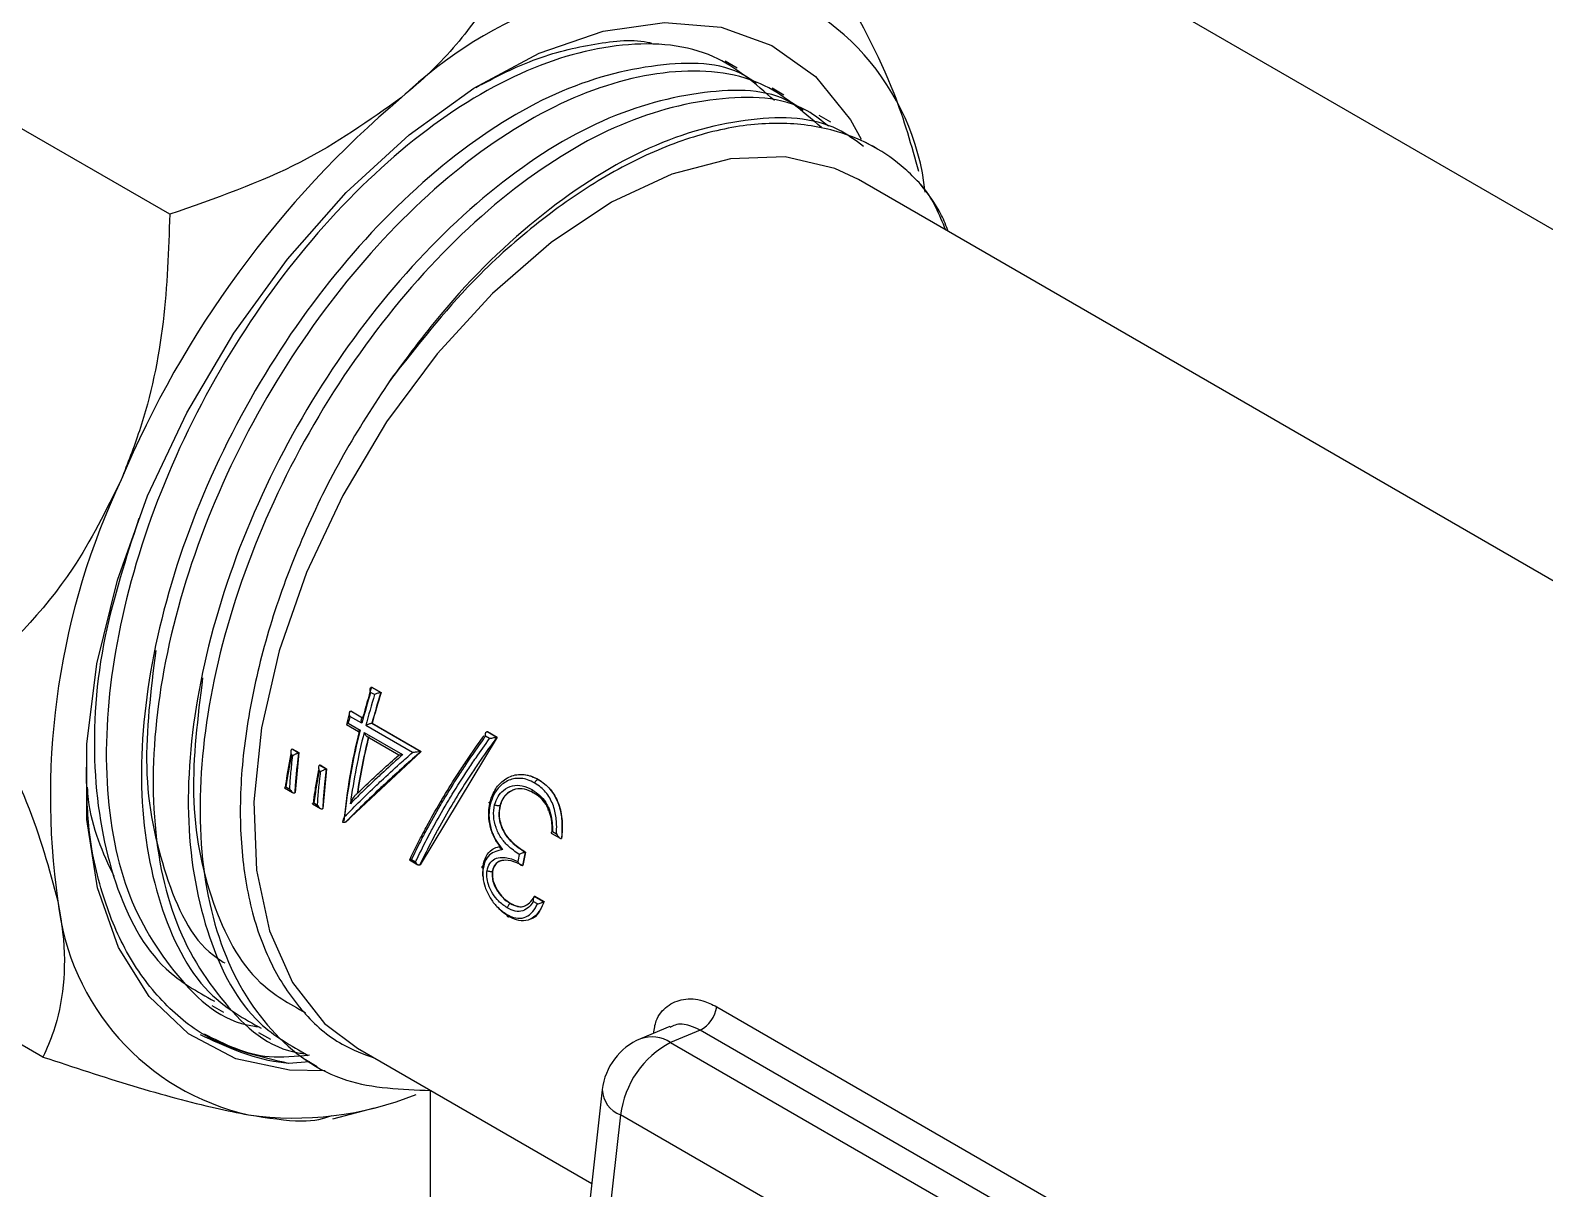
# Model space of a CAD drawing. Extents: x 75 to 2075, y 25 to 1460.
# Drawn here: x 1563.33 to 1608.66, y 1118.5 to 1153.15 of the extents above; entities that cross this region are included whole.
import ezdxf

# ---------------------------------------------------------------- set-up
doc = ezdxf.new("R2010")
doc.units = 0
doc.header["$LTSCALE"] = 5
doc.linetypes.add('SLD-KATı', pattern=[0])
doc.layers.get('0').update_dxf_attribs({"linetype": 'CONTINUOUS'})

msp = doc.modelspace()

# ---------------------------------------------------------------- linework, layer by layer
at = {"color": 7, "linetype": 'SLD-KATı'}
for p, q in [((1559.713, 1175.596), (1632.001, 1133.864)), ((1567.504, 1147.65), (1560.019, 1151.971)), ((1584.484, 1152.025), (1584.133, 1152.228)), ((1585.887, 1151.215), (1585.536, 1151.418)), ((1587.29, 1150.405), (1586.939, 1150.608)), ((1588.693, 1149.595), (1588.342, 1149.798)), ((1625.058, 1127.362), (1588.118, 1148.687)), ((1574.197, 1142.811), (1574.051, 1142.605)), ((1573.637, 1133.279), (1573.518, 1133.347)), ((1573.544, 1133.502), (1573.544, 1133.502)), ((1573.544, 1133.502), (1573.822, 1133.341)), ((1573.544, 1133.502), (1573.552, 1133.502)), ((1573.552, 1133.502), (1573.829, 1133.342)), ((1573.821, 1133.341), (1573.822, 1133.341)), ((1573.822, 1133.341), (1573.829, 1133.342)), ((1572.921, 1132.789), (1572.929, 1132.79)), ((1572.921, 1132.789), (1572.921, 1132.789)), ((1572.921, 1132.789), (1573.278, 1132.583)), ((1572.929, 1132.79), (1573.279, 1132.588)), ((1572.886, 1132.749), (1572.794, 1132.386)), ((1572.795, 1132.381), (1573.152, 1132.175)), ((1572.847, 1132.424), (1573.204, 1132.218)), ((1573.256, 1132.422), (1572.899, 1132.628)), ((1574.77, 1131.548), (1573.374, 1132.354)), ((1573.556, 1132.422), (1573.564, 1132.424)), ((1573.556, 1132.422), (1575.023, 1131.575)), ((1573.564, 1132.424), (1575.031, 1131.576)), ((1573.322, 1132.149), (1574.475, 1131.484)), ((1573.412, 1132.025), (1574.36, 1131.478)), ((1577.305, 1132.005), (1574.999, 1128.188)), ((1577.078, 1131.965), (1576.954, 1132.037)), ((1577.005, 1132.173), (1577.297, 1132.004)), ((1577.005, 1132.173), (1577.013, 1132.173)), ((1577.013, 1132.173), (1577.305, 1132.005)), ((1577.297, 1132.004), (1577.305, 1132.005)), ((1571.188, 1131.46), (1571.147, 1131.483)), ((1571.165, 1131.653), (1571.174, 1131.656)), ((1571.165, 1131.653), (1571.358, 1131.542)), ((1571.174, 1131.656), (1571.367, 1131.545)), ((1571.367, 1131.545), (1571.256, 1130.348)), ((1571.358, 1131.542), (1571.367, 1131.545)), ((1575.031, 1131.576), (1572.78, 1129.469)), ((1575.023, 1131.575), (1575.031, 1131.576)), ((1572.021, 1130.979), (1571.978, 1131.003)), ((1571.996, 1131.173), (1572.005, 1131.176)), ((1571.996, 1131.174), (1572.191, 1131.061)), ((1572.005, 1131.176), (1572.199, 1131.064)), ((1572.199, 1131.064), (1572.089, 1129.868)), ((1572.191, 1131.061), (1572.199, 1131.064)), ((1570.941, 1130.493), (1571.182, 1130.354)), ((1570.983, 1130.519), (1571.095, 1130.455)), ((1578.533, 1130.742), (1578.541, 1130.743)), ((1571.247, 1130.345), (1571.256, 1130.348)), ((1571.816, 1130.038), (1571.928, 1129.974)), ((1571.774, 1130.013), (1572.015, 1129.874)), ((1572.08, 1129.864), (1572.089, 1129.868)), ((1577.383, 1129.95), (1577.391, 1129.951)), ((1572.771, 1129.465), (1572.78, 1129.469)), ((1578.926, 1129.134), (1579.187, 1128.983)), ((1578.959, 1129.189), (1579.08, 1129.119)), ((1577.384, 1128.74), (1577.393, 1128.743)), ((1579.227, 1128.973), (1579.235, 1128.974)), ((1574.676, 1128.337), (1574.931, 1128.19)), ((1574.741, 1128.35), (1574.865, 1128.278)), ((1578.142, 1128.566), (1578.15, 1128.568)), ((1574.991, 1128.184), (1574.999, 1128.188)), ((1577.161, 1127.989), (1577.169, 1127.992)), ((1578.062, 1128.165), (1578.07, 1128.168)), ((1577.702, 1127.03), (1577.71, 1127.034)), ((1578.509, 1127.017), (1578.386, 1127.088)), ((1578.428, 1127.245), (1578.437, 1127.248)), ((1578.428, 1127.245), (1578.706, 1127.084)), ((1578.437, 1127.248), (1578.714, 1127.087)), ((1578.706, 1127.084), (1578.714, 1127.087)), ((1563.711, 1122.437), (1556.225, 1126.758)), ((1568.762, 1123.981), (1569.113, 1123.778)), ((1583.878, 1123.942), (1596.252, 1116.798)), ((1582.471, 1123.347), (1581.594, 1122.982)), ((1583.382, 1123.241), (1582.497, 1122.873)), ((1595.756, 1116.097), (1583.382, 1123.241)), ((1570.165, 1123.171), (1570.516, 1122.968)), ((1582.497, 1122.873), (1594.872, 1115.729)), ((1571.568, 1122.361), (1571.919, 1122.158)), ((1573.12, 1122.705), (1580.134, 1118.656)), ((1571.685, 1122.294), (1571.062, 1122.246)), ((1575.312, 1101.546), (1575.312, 1121.436)), ((1580.451, 1121.461), (1579.229, 1110.647)), ((1572.388, 1120.593), (1573.633, 1120.918)), ((1581.001, 1120.704), (1579.779, 1109.89)), ((1593.375, 1113.561), (1581.001, 1120.704))]:
    msp.add_line(p, q, dxfattribs=at)
at = {"color": 7, "linetype": 'SLD-KATı', "flags": 128}
for points in [[(1574.667, 1150.022), (1576.607, 1151.422), (1578.562, 1152.467), (1580.48, 1153.129), (1582.311, 1153.392), (1584.008, 1153.249), (1585.527, 1152.704), (1586.829, 1151.769), (1587.879, 1150.471), (1588.204, 1149.894)], [(1572.152, 1122.029), (1571.094, 1122.042), (1569.481, 1122.387), (1568.066, 1123.129), (1566.886, 1124.249), (1565.971, 1125.718), (1565.346, 1127.497), (1565.026, 1129.54), (1565.019, 1131.795), (1565.327, 1134.203), (1565.94, 1136.702), (1566.843, 1139.226), (1568.013, 1141.712), (1569.419, 1144.093), (1571.025, 1146.31), (1572.79, 1148.303), (1574.667, 1150.022)], [(1588.118, 1148.687), (1587.415, 1149.023), (1585.929, 1149.364), (1584.287, 1149.306), (1582.537, 1148.85), (1580.732, 1148.009), (1578.923, 1146.808), (1577.164, 1145.282), (1575.506, 1143.475), (1573.997, 1141.442), (1572.683, 1139.24), (1571.6, 1136.935), (1570.781, 1134.593), (1570.249, 1132.284), (1570.021, 1130.074), (1570.103, 1128.029), (1570.492, 1126.208), (1571.178, 1124.664), (1572.139, 1123.444), (1573.12, 1122.705)], [(1578.949, 1129.179), (1578.949, 1129.345), (1578.927, 1129.566), (1578.856, 1129.822), (1578.856, 1129.822), (1578.856, 1129.822)], [(1576.882, 1127.839), (1576.88, 1127.846), (1576.883, 1128.151), (1576.883, 1128.151), (1576.883, 1128.151)]]:
    msp.add_lwpolyline(points, dxfattribs=at)
at = {"color": 7, "linetype": 'SLD-KATı'}
for centre, radius, start, end in [((1583.496, 1134.043), 30.427, 130.2531, 157.2072), ((1583.419, 1141.757), 12.987, 85.6216, 133.7277), ((1582.78, 1147.506), 7.382, 6.2669, 77.2424), ((1594.103, 1127.92), 30.427, 130.2531, 157.2072), ((1586.123, 1130.241), 22.192, 154.7505, 188.1353), ((1594.651, 1126.85), 22.109, 162.9105, 165.4037), ((1594.616, 1126.913), 22.078, 162.6386, 165.1216), ((1594.769, 1126.782), 22.109, 162.9105, 165.4037), ((1594.894, 1126.753), 22.078, 162.6386, 165.1216), ((1594.884, 1126.759), 22.06, 162.6386, 165.1216), ((1593.554, 1127.253), 21.343, 165.4148, 165.9809), ((1573.559, 1132.403), 0.0191, 98.6212, 99.4741), ((1591.427, 1127.666), 18.802, 166.1193, 174.4088), ((1591.82, 1127.524), 19.199, 165.8497, 173.7019), ((1592.306, 1127.379), 19.574, 165.8957, 172.2559), ((1592.496, 1127.343), 19.609, 166.2134, 171.2705), ((1592.489, 1127.348), 19.593, 166.2134, 171.2705), ((1597.332, 1124.534), 19.767, 168.4356, 169.0576), ((1597.341, 1124.539), 19.617, 168.1542, 169.3483), ((1597.334, 1124.545), 19.601, 168.1542, 169.3483), ((1571.493, 1127.907), 7.382, 186.2669, 257.2424), ((1582.944, 1124.076), 0.943, 297.631, 351.8065), ((1582.314, 1121.251), 1.875, 112.5891, 173.5509), ((1583.809, 1120.367), 2.828, 117.6315, 173.1494), ((1571.226, 1130.431), 9.818, 262.0154, 291.8516)]:
    msp.add_arc(centre, radius, start, end, dxfattribs=at)
at = {"color": 8, "linetype": 'SLD-KATı'}
for centre, radius, start, end in [((1581.938, 1122.034), 1.008, 56.2879, 109.9549), ((1581.28, 1121.486), 0.83, 181.6888, 250.3248)]:
    msp.add_arc(centre, radius, start, end, dxfattribs=at)
at = {"color": 7, "linetype": 'SLD-KATı'}
for points, knots in [([(1560.019, 1151.971), (1560.458, 1152.967), (1561.291, 1154.854), (1563.019, 1156.491), (1563.835, 1157.265)], [0, 0, 0, 0, 0.527508, 1, 1, 1, 1]), ([(1578.259, 1156.436), (1578.098, 1156.05), (1577.694, 1155.079), (1576.778, 1153.546), (1575.622, 1152.159), (1574.741, 1151.399), (1574.442, 1151.142)], [0, 0, 0, 0, 0.205614, 0.517012, 0.836167, 1, 1, 1, 1]), ([(1589.924, 1148.925), (1589.712, 1149.694), (1589.201, 1151.545), (1588.091, 1153.585), (1587.441, 1154.778)], [0, 0, 0, 0, 0.415068, 1, 1, 1, 1]), ([(1585.604, 1151.053), (1585.033, 1151.555), (1583.795, 1152.642), (1581.122, 1152.894), (1578.018, 1152.046), (1574.78, 1150.027), (1571.711, 1147.028), (1569.039, 1143.283), (1567.005, 1139.1), (1565.781, 1134.814), (1565.463, 1130.783), (1566.077, 1127.291), (1567.648, 1124.791), (1569.104, 1123.463), (1570.113, 1123.351), (1570.174, 1123.344)], [0, 0, 0, 0, 0.072602, 0.15735, 0.240649, 0.324252, 0.40895, 0.491753, 0.575978, 0.660384, 0.743105, 0.827718, 0.911592, 0.994648, 1, 1, 1, 1]), ([(1576.67, 1151.447), (1577.207, 1151.727), (1578.385, 1152.342), (1580.106, 1152.753), (1581.339, 1152.909), (1581.884, 1152.781), (1581.926, 1152.771)], [0, 0, 0, 0, 0.289868, 0.636728, 0.971999, 1, 1, 1, 1]), ([(1585.058, 1151.568), (1584.938, 1151.652), (1584.143, 1152.208), (1582.091, 1152.227), (1579.076, 1151.45), (1575.831, 1149.416), (1572.764, 1146.421), (1570.091, 1142.675), (1568.056, 1138.491), (1566.835, 1134.21), (1566.508, 1130.162), (1567.156, 1126.735), (1568.431, 1124.316), (1569.735, 1123.583), (1570.243, 1123.298)], [0, 0, 0, 0, 0.015763, 0.104334, 0.196707, 0.289418, 0.383343, 0.475166, 0.568567, 0.662167, 0.7539, 0.84773, 0.940741, 1, 1, 1, 1]), ([(1587.008, 1150.243), (1586.436, 1150.745), (1585.198, 1151.832), (1582.525, 1152.084), (1579.421, 1151.236), (1576.184, 1149.217), (1573.114, 1146.218), (1570.442, 1142.473), (1568.408, 1138.29), (1567.184, 1134.004), (1566.866, 1129.973), (1567.48, 1126.481), (1569.051, 1123.981), (1570.507, 1122.653), (1571.516, 1122.541), (1571.577, 1122.534)], [0, 0, 0, 0, 0.072602, 0.15735, 0.240649, 0.324252, 0.40895, 0.491753, 0.575978, 0.660384, 0.743105, 0.827718, 0.911592, 0.994648, 1, 1, 1, 1]), ([(1586.461, 1150.758), (1586.341, 1150.842), (1585.546, 1151.398), (1583.494, 1151.417), (1580.479, 1150.64), (1577.234, 1148.606), (1574.167, 1145.611), (1571.494, 1141.865), (1569.46, 1137.681), (1568.238, 1133.4), (1567.912, 1129.352), (1568.559, 1125.925), (1569.834, 1123.506), (1571.139, 1122.773), (1571.646, 1122.488)], [0, 0, 0, 0, 0.015763, 0.104334, 0.196707, 0.289418, 0.383343, 0.475166, 0.568567, 0.662167, 0.7539, 0.84773, 0.940741, 1, 1, 1, 1]), ([(1574.442, 1151.142), (1573.473, 1150.456), (1571.422, 1149.006), (1568.857, 1148.118), (1567.504, 1147.65)], [0, 0, 0, 0, 0.4724924, 1, 1, 1, 1]), ([(1587.219, 1150.289), (1587.015, 1150.451), (1586.124, 1151.162), (1583.909, 1151.24), (1580.829, 1150.435), (1577.585, 1148.405), (1574.517, 1145.408), (1571.845, 1141.663), (1569.811, 1137.479), (1568.588, 1133.195), (1568.267, 1129.159), (1568.891, 1125.688), (1570.425, 1123.107), (1572.592, 1121.541), (1574.442, 1121.47), (1575.312, 1121.436)], [0, 0, 0, 0, 0.02462, 0.107628, 0.189217, 0.271104, 0.354064, 0.435167, 0.517663, 0.600336, 0.68136, 0.764235, 0.846388, 0.927738, 1, 1, 1, 1]), ([(1588.273, 1149.681), (1588.023, 1149.865), (1587.108, 1150.54), (1584.907, 1150.624), (1581.879, 1149.827), (1578.643, 1147.793), (1576, 1145.25), (1574.598, 1143.357), (1574.103, 1142.689)], [0, 0, 0, 0, 0.073684, 0.269546, 0.473816, 0.678831, 0.886534, 1, 1, 1, 1]), ([(1589.932, 1148.597), (1589.794, 1148.736), (1589.101, 1149.434), (1587.778, 1150.146), (1585.896, 1150.435), (1584.121, 1150.271), (1582.246, 1149.686), (1580.325, 1148.712), (1578.416, 1147.357), (1576.265, 1145.437), (1574.909, 1143.713), (1574.103, 1142.689)], [0, 0, 0, 0, 0.039378, 0.198049, 0.305478, 0.412907, 0.520336, 0.627764, 0.735193, 0.842622, 1, 1, 1, 1]), ([(1590.808, 1147.134), (1590.744, 1147.299), (1590.524, 1147.868), (1590.178, 1148.294), (1589.932, 1148.597)], [0, 0, 0, 0, 0.290046, 1, 1, 1, 1]), ([(1590.731, 1147.179), (1590.543, 1147.636), (1590.325, 1148.168), (1589.98, 1148.544), (1589.932, 1148.597)], [0, 0, 0, 0, 0.8603762, 1, 1, 1, 1]), ([(1567.504, 1147.65), (1567.469, 1146.578), (1567.398, 1144.398), (1566.834, 1141.702), (1566.242, 1140.191), (1566.052, 1139.707)], [0, 0, 0, 0, 0.396747, 0.806752, 1, 1, 1, 1]), ([(1574.103, 1142.689), (1573.621, 1141.951), (1572.654, 1140.47), (1571.483, 1138.075), (1570.555, 1135.633), (1569.928, 1133.206), (1569.601, 1130.862), (1569.605, 1128.676), (1569.927, 1126.726), (1570.557, 1125.067), (1571.466, 1123.744), (1572.498, 1122.824), (1573.308, 1122.527), (1573.642, 1122.404)], [0, 0, 0, 0, 0.09356, 0.187934, 0.282308, 0.376682, 0.471051, 0.565377, 0.659703, 0.751518, 0.843333, 0.935206, 1, 1, 1, 1]), ([(1566.052, 1139.707), (1565.599, 1138.793), (1564.41, 1136.396), (1562.599, 1134.648), (1561.478, 1133.567)], [0, 0, 0, 0, 0.381419, 1, 1, 1, 1]), ([(1566.579, 1138.546), (1566.197, 1137.365), (1565.362, 1134.784), (1565.12, 1130.972), (1565.749, 1127.545), (1567.028, 1125.126), (1568.332, 1124.393), (1568.84, 1124.108)], [0, 0, 0, 0, 0.186172, 0.407153, 0.633186, 0.857248, 1, 1, 1, 1]), ([(1567.085, 1134.595), (1566.936, 1133.398), (1566.628, 1130.914), (1567.308, 1127.822), (1568.198, 1125.853), (1569.036, 1125.325), (1569.152, 1125.252)], [0, 0, 0, 0, 0.301629, 0.626284, 0.948106, 1, 1, 1, 1]), ([(1568.488, 1133.785), (1568.341, 1132.591), (1568.036, 1130.111), (1568.688, 1126.979), (1569.868, 1124.716), (1571.089, 1124.03), (1571.564, 1123.764)], [0, 0, 0, 0, 0.261576, 0.543121, 0.822209, 1, 1, 1, 1]), ([(1561.478, 1133.567), (1562.121, 1132.376), (1563.339, 1130.118), (1563.893, 1128.069), (1564.155, 1127.101)], [0, 0, 0, 0, 0.527508, 1, 1, 1, 1]), ([(1573.518, 1133.347), (1573.518, 1133.348), (1573.513, 1133.365), (1573.505, 1133.4), (1573.503, 1133.446), (1573.511, 1133.478), (1573.525, 1133.497), (1573.537, 1133.5), (1573.544, 1133.502)], [0, 0, 0, 0, 0.011105, 0.252739, 0.52462, 0.720935, 0.860137, 1, 1, 1, 1]), ([(1573.821, 1133.341), (1573.814, 1133.34), (1573.799, 1133.339), (1573.767, 1133.331), (1573.725, 1133.317), (1573.679, 1133.299), (1573.65, 1133.286), (1573.637, 1133.279), (1573.637, 1133.279)], [0, 0, 0, 0, 0.139863, 0.279065, 0.47538, 0.747261, 0.988895, 1, 1, 1, 1]), ([(1572.899, 1132.628), (1572.899, 1132.629), (1572.893, 1132.646), (1572.883, 1132.681), (1572.88, 1132.728), (1572.888, 1132.762), (1572.902, 1132.782), (1572.915, 1132.786), (1572.921, 1132.789)], [0, 0, 0, 0, 0.011105, 0.252739, 0.52462, 0.720935, 0.860137, 1, 1, 1, 1]), ([(1572.847, 1132.424), (1572.846, 1132.423), (1572.834, 1132.417), (1572.812, 1132.404), (1572.795, 1132.39), (1572.79, 1132.383), (1572.795, 1132.382), (1572.795, 1132.382)], [0, 0, 0, 0, 0.014835, 0.337618, 0.700805, 0.963049, 1, 1, 1, 1]), ([(1573.256, 1132.422), (1573.255, 1132.423), (1573.25, 1132.439), (1573.24, 1132.475), (1573.237, 1132.522), (1573.245, 1132.556), (1573.259, 1132.576), (1573.272, 1132.58), (1573.278, 1132.582)], [0, 0, 0, 0, 0.011105, 0.252739, 0.52462, 0.720935, 0.860137, 1, 1, 1, 1]), ([(1573.556, 1132.422), (1573.548, 1132.421), (1573.533, 1132.418), (1573.501, 1132.408), (1573.46, 1132.393), (1573.415, 1132.374), (1573.387, 1132.36), (1573.375, 1132.354), (1573.374, 1132.354)], [0, 0, 0, 0, 0.139863, 0.279065, 0.47538, 0.747261, 0.988895, 1, 1, 1, 1]), ([(1573.204, 1132.218), (1573.203, 1132.217), (1573.191, 1132.211), (1573.169, 1132.198), (1573.152, 1132.184), (1573.147, 1132.177), (1573.152, 1132.176), (1573.152, 1132.176)], [0, 0, 0, 0, 0.014835, 0.337618, 0.700805, 0.963049, 1, 1, 1, 1]), ([(1573.412, 1132.026), (1573.411, 1132.026), (1573.399, 1132.032), (1573.374, 1132.056), (1573.345, 1132.097), (1573.329, 1132.132), (1573.322, 1132.148), (1573.322, 1132.149)], [0, 0, 0, 0, 0.036951, 0.299195, 0.662382, 0.985165, 1, 1, 1, 1]), ([(1574.698, 1128.353), (1574.698, 1128.353), (1574.797, 1128.564), (1574.959, 1128.893), (1575.259, 1129.459), (1575.492, 1129.871), (1575.811, 1130.407), (1576.074, 1130.828), (1576.475, 1131.432), (1576.731, 1131.8), (1576.912, 1132.046), (1576.914, 1132.05)], [0, 0, 0, 0, 0.000014, 0.18027, 0.276278, 0.468359, 0.516359, 0.709125, 0.805134, 0.997214, 1, 1, 1, 1]), ([(1576.954, 1132.037), (1576.936, 1132.011), (1576.739, 1131.74), (1576.466, 1131.347), (1576.065, 1130.737), (1575.802, 1130.313), (1575.483, 1129.773), (1575.25, 1129.357), (1574.97, 1128.823), (1574.828, 1128.529), (1574.741, 1128.35)], [0, 0, 0, 0, 0.020589, 0.215173, 0.312433, 0.507711, 0.556337, 0.750921, 0.84818, 1, 1, 1, 1]), ([(1574.865, 1128.278), (1574.876, 1128.303), (1574.996, 1128.555), (1575.184, 1128.928), (1575.501, 1129.518), (1575.743, 1129.937), (1576.072, 1130.479), (1576.342, 1130.904), (1576.717, 1131.461), (1576.941, 1131.774), (1577.078, 1131.965)], [0, 0, 0, 0, 0.020589, 0.215173, 0.312433, 0.507711, 0.556337, 0.750921, 0.84818, 1, 1, 1, 1]), ([(1577.297, 1132.004), (1577.297, 1132.004), (1577.129, 1131.777), (1576.881, 1131.427), (1576.482, 1130.838), (1576.214, 1130.417), (1575.887, 1129.879), (1575.648, 1129.464), (1575.332, 1128.88), (1575.137, 1128.493), (1575.01, 1128.225), (1574.99, 1128.184), (1574.99, 1128.184)], [0, 0, 0, 0, 0.000014, 0.174577, 0.267553, 0.453567, 0.500051, 0.68673, 0.779706, 0.96572, 0.999986, 1, 1, 1, 1]), ([(1576.954, 1132.037), (1576.954, 1132.037), (1576.951, 1132.056), (1576.95, 1132.087), (1576.956, 1132.126), (1576.968, 1132.152), (1576.984, 1132.17), (1576.998, 1132.172), (1577.005, 1132.173)], [0, 0, 0, 0, 0.012479, 0.280863, 0.489247, 0.666796, 0.833167, 1, 1, 1, 1]), ([(1577.078, 1131.965), (1577.078, 1131.966), (1577.098, 1131.971), (1577.14, 1131.98), (1577.2, 1131.992), (1577.246, 1132), (1577.278, 1132.003), (1577.291, 1132.004), (1577.297, 1132.004)], [0, 0, 0, 0, 0.009986, 0.322962, 0.609221, 0.781848, 0.890485, 1, 1, 1, 1]), ([(1570.97, 1130.505), (1570.97, 1130.505), (1570.986, 1130.623), (1571.014, 1130.813), (1571.068, 1131.149), (1571.11, 1131.367), (1571.137, 1131.514)], [0, 0, 0, 0, 0.000063, 0.357368, 0.568178, 1, 1, 1, 1]), ([(1571.147, 1131.483), (1571.145, 1131.471), (1571.112, 1131.307), (1571.07, 1131.072), (1571.019, 1130.763), (1570.996, 1130.606), (1570.983, 1130.519)], [0, 0, 0, 0, 0.037883, 0.504518, 0.727239, 1, 1, 1, 1]), ([(1571.095, 1130.455), (1571.095, 1130.464), (1571.106, 1130.629), (1571.125, 1130.868), (1571.157, 1131.194), (1571.177, 1131.364), (1571.188, 1131.46)], [0, 0, 0, 0, 0.028984, 0.49566, 0.718397, 1, 1, 1, 1]), ([(1571.165, 1131.653), (1571.159, 1131.65), (1571.145, 1131.643), (1571.132, 1131.619), (1571.125, 1131.582), (1571.129, 1131.534), (1571.14, 1131.5), (1571.147, 1131.484), (1571.147, 1131.483)], [0, 0, 0, 0, 0.143668, 0.286702, 0.485316, 0.754799, 0.988734, 1, 1, 1, 1]), ([(1571.188, 1131.46), (1571.188, 1131.46), (1571.198, 1131.466), (1571.223, 1131.48), (1571.264, 1131.501), (1571.303, 1131.52), (1571.335, 1131.533), (1571.35, 1131.539), (1571.358, 1131.542)], [0, 0, 0, 0, 0.011259, 0.245516, 0.515103, 0.713622, 0.856494, 1, 1, 1, 1]), ([(1571.358, 1131.542), (1571.358, 1131.542), (1571.342, 1131.415), (1571.319, 1131.213), (1571.284, 1130.858), (1571.262, 1130.585), (1571.25, 1130.388), (1571.247, 1130.345), (1571.247, 1130.345)], [0, 0, 0, 0, 0.000056, 0.314437, 0.499977, 0.888716, 0.999944, 1, 1, 1, 1]), ([(1572.737, 1129.63), (1573.047, 1129.94), (1573.399, 1130.292), (1573.967, 1130.826), (1574.321, 1131.151), (1574.645, 1131.437), (1574.77, 1131.548)], [0, 0, 0, 0, 0.498752, 0.565233, 0.831224, 1, 1, 1, 1]), ([(1575.023, 1131.575), (1575.023, 1131.575), (1574.853, 1131.428), (1574.49, 1131.109), (1574.098, 1130.752), (1573.494, 1130.187), (1573.1, 1129.8), (1572.771, 1129.465), (1572.771, 1129.465)], [0, 0, 0, 0, 0.000018, 0.201986, 0.440546, 0.500171, 0.999982, 1, 1, 1, 1]), ([(1574.475, 1131.484), (1574.453, 1131.465), (1574.235, 1131.271), (1573.977, 1131.036), (1573.592, 1130.678), (1573.278, 1130.379), (1573.023, 1130.128), (1572.911, 1130.017)], [0, 0, 0, 0, 0.038255, 0.386828, 0.47395, 0.767469, 1, 1, 1, 1]), ([(1573.114, 1130.319), (1573.114, 1130.319), (1573.167, 1130.37), (1573.365, 1130.56), (1573.615, 1130.795), (1573.977, 1131.129), (1574.194, 1131.322), (1574.362, 1131.473)], [0, 0, 0, 0, 0.0000328, 0.1344917, 0.5047559, 0.6146575, 1, 1, 1, 1]), ([(1574.361, 1131.479), (1574.361, 1131.478), (1574.363, 1131.477), (1574.398, 1131.478), (1574.442, 1131.481), (1574.474, 1131.484), (1574.475, 1131.484)], [0, 0, 0, 0, 0.0930717, 0.4084395, 0.9884865, 1, 1, 1, 1]), ([(1575.023, 1131.575), (1575.018, 1131.574), (1575.008, 1131.573), (1574.981, 1131.569), (1574.937, 1131.564), (1574.861, 1131.556), (1574.804, 1131.551), (1574.771, 1131.548), (1574.77, 1131.548)], [0, 0, 0, 0, 0.0665282, 0.1489436, 0.2796831, 0.5300926, 0.9908578, 1, 1, 1, 1]), ([(1571.062, 1122.246), (1570.234, 1122.437), (1568.845, 1122.758), (1567.301, 1123.998), (1566.225, 1125.418), (1565.465, 1127.223), (1565.037, 1129.126), (1565.019, 1130.518), (1565.012, 1131.112)], [0, 0, 0, 0, 0.234297, 0.393188, 0.556691, 0.715324, 0.878659, 1, 1, 1, 1]), ([(1571.803, 1130.024), (1571.803, 1130.024), (1571.818, 1130.143), (1571.846, 1130.332), (1571.9, 1130.669), (1571.941, 1130.887), (1571.969, 1131.034)], [0, 0, 0, 0, 0.0000632, 0.3574106, 0.5682707, 1, 1, 1, 1]), ([(1571.978, 1131.003), (1571.976, 1130.991), (1571.944, 1130.827), (1571.901, 1130.592), (1571.851, 1130.283), (1571.829, 1130.125), (1571.816, 1130.038)], [0, 0, 0, 0, 0.037649, 0.504324, 0.727062, 1, 1, 1, 1]), ([(1571.928, 1129.974), (1571.928, 1129.984), (1571.939, 1130.148), (1571.958, 1130.387), (1571.99, 1130.713), (1572.01, 1130.884), (1572.021, 1130.979)], [0, 0, 0, 0, 0.028984, 0.49566, 0.718397, 1, 1, 1, 1]), ([(1571.996, 1131.173), (1571.99, 1131.17), (1571.976, 1131.163), (1571.963, 1131.139), (1571.956, 1131.102), (1571.961, 1131.054), (1571.971, 1131.02), (1571.978, 1131.004), (1571.978, 1131.003)], [0, 0, 0, 0, 0.143506, 0.286378, 0.484897, 0.754484, 0.988741, 1, 1, 1, 1]), ([(1572.021, 1130.979), (1572.021, 1130.979), (1572.031, 1130.985), (1572.056, 1130.999), (1572.097, 1131.021), (1572.136, 1131.039), (1572.168, 1131.053), (1572.183, 1131.058), (1572.191, 1131.061)], [0, 0, 0, 0, 0.011259, 0.245516, 0.515103, 0.713622, 0.856494, 1, 1, 1, 1]), ([(1572.191, 1131.061), (1572.191, 1131.061), (1572.175, 1130.934), (1572.151, 1130.732), (1572.116, 1130.377), (1572.095, 1130.105), (1572.083, 1129.908), (1572.08, 1129.864), (1572.08, 1129.864)], [0, 0, 0, 0, 0.000056, 0.314437, 0.499977, 0.888716, 0.999944, 1, 1, 1, 1]), ([(1565.84, 1127.841), (1565.509, 1128.549), (1565.132, 1129.353), (1565.052, 1130.39), (1565.042, 1130.514)], [0, 0, 0, 0, 0.880347, 1, 1, 1, 1]), ([(1570.942, 1130.495), (1570.942, 1130.495), (1570.94, 1130.495), (1570.954, 1130.503), (1570.972, 1130.513), (1570.983, 1130.519), (1570.983, 1130.519)], [0, 0, 0, 0, 0.151592, 0.586521, 0.982632, 1, 1, 1, 1]), ([(1577.097, 1130.076), (1577.097, 1130.076), (1577.136, 1130.213), (1577.243, 1130.474), (1577.524, 1130.766), (1577.893, 1130.918), (1578.235, 1130.884), (1578.442, 1130.791), (1578.517, 1130.751), (1578.533, 1130.742), (1578.533, 1130.742)], [0, 0, 0, 0, 0.000033, 0.201496, 0.401004, 0.629525, 0.862515, 0.971218, 0.999967, 1, 1, 1, 1]), ([(1578.43, 1130.633), (1578.358, 1130.67), (1578.167, 1130.767), (1577.833, 1130.797), (1577.495, 1130.655), (1577.233, 1130.386), (1577.145, 1130.141), (1577.102, 1130.018)], [0, 0, 0, 0, 0.140305, 0.37355, 0.600693, 0.800631, 1, 1, 1, 1]), ([(1577.229, 1129.984), (1577.258, 1130.07), (1577.317, 1130.243), (1577.505, 1130.446), (1577.756, 1130.57), (1578.065, 1130.576), (1578.26, 1130.481), (1578.361, 1130.431)], [0, 0, 0, 0, 0.165421, 0.331249, 0.550722, 0.767756, 1, 1, 1, 1]), ([(1577.895, 1130.883), (1577.968, 1130.89), (1578.187, 1130.908), (1578.4, 1130.809), (1578.541, 1130.743)], [0, 0, 0, 0, 0.334041, 1, 1, 1, 1]), ([(1579.08, 1129.119), (1579.084, 1129.212), (1579.093, 1129.436), (1579.047, 1129.812), (1578.89, 1130.212), (1578.661, 1130.485), (1578.492, 1130.594), (1578.43, 1130.633)], [0, 0, 0, 0, 0.153054, 0.369336, 0.606005, 0.855272, 1, 1, 1, 1]), ([(1578.533, 1130.742), (1578.533, 1130.742), (1578.601, 1130.701), (1578.783, 1130.581), (1579.031, 1130.286), (1579.203, 1129.853), (1579.257, 1129.4), (1579.24, 1129.114), (1579.227, 1128.973), (1579.227, 1128.973)], [0, 0, 0, 0, 0.000035, 0.135376, 0.369543, 0.59294, 0.794122, 0.999965, 1, 1, 1, 1]), ([(1578.541, 1130.743), (1578.664, 1130.657), (1578.848, 1130.528), (1579.036, 1130.256), (1579.18, 1129.949), (1579.271, 1129.5), (1579.247, 1129.151), (1579.235, 1128.974)], [0, 0, 0, 0, 0.250747, 0.375377, 0.50045, 0.747572, 1, 1, 1, 1]), ([(1571.095, 1130.455), (1571.095, 1130.454), (1571.104, 1130.437), (1571.124, 1130.404), (1571.161, 1130.367), (1571.196, 1130.346), (1571.225, 1130.338), (1571.24, 1130.342), (1571.247, 1130.345)], [0, 0, 0, 0, 0.010956, 0.260325, 0.534424, 0.728357, 0.863836, 1, 1, 1, 1]), ([(1571.775, 1130.014), (1571.775, 1130.014), (1571.773, 1130.014), (1571.787, 1130.023), (1571.805, 1130.032), (1571.816, 1130.038), (1571.816, 1130.038)], [0, 0, 0, 0, 0.152108, 0.58698, 0.982618, 1, 1, 1, 1]), ([(1572.911, 1130.017), (1572.911, 1130.018), (1572.94, 1130.083), (1572.987, 1130.172), (1573.058, 1130.271), (1573.089, 1130.302), (1573.104, 1130.314), (1573.111, 1130.317), (1573.114, 1130.319)], [0, 0, 0, 0, 0.007605, 0.659081, 0.861197, 0.92962, 0.96861, 1, 1, 1, 1]), ([(1578.403, 1130.336), (1578.402, 1130.336), (1578.311, 1130.386), (1578.131, 1130.468), (1577.852, 1130.466), (1577.626, 1130.356), (1577.462, 1130.177), (1577.404, 1130.028), (1577.383, 1129.95), (1577.383, 1129.95)], [0, 0, 0, 0, 0.0000466, 0.2388745, 0.4568111, 0.6764311, 0.8377723, 0.9999534, 1, 1, 1, 1]), ([(1577.814, 1130.433), (1577.766, 1130.413), (1577.672, 1130.373), (1577.548, 1130.269), (1577.448, 1130.128), (1577.41, 1130.01), (1577.391, 1129.951)], [0, 0, 0, 0, 0.250201, 0.500237, 0.750105, 1, 1, 1, 1]), ([(1578.361, 1130.431), (1578.434, 1130.382), (1578.582, 1130.284), (1578.751, 1130.083), (1578.826, 1129.925), (1578.857, 1129.86)], [0, 0, 0, 0, 0.3693151, 0.7407307, 1, 1, 1, 1]), ([(1578.856, 1129.822), (1578.856, 1129.822), (1578.83, 1129.88), (1578.76, 1130.019), (1578.606, 1130.2), (1578.472, 1130.294), (1578.403, 1130.336), (1578.403, 1130.336)], [0, 0, 0, 0, 0.000096, 0.252259, 0.621424, 0.999904, 1, 1, 1, 1]), ([(1571.928, 1129.974), (1571.928, 1129.973), (1571.936, 1129.957), (1571.957, 1129.924), (1571.993, 1129.886), (1572.029, 1129.865), (1572.058, 1129.858), (1572.073, 1129.862), (1572.08, 1129.864)], [0, 0, 0, 0, 0.010956, 0.260325, 0.534424, 0.728357, 0.863836, 1, 1, 1, 1]), ([(1572.682, 1129.457), (1572.683, 1129.463), (1572.693, 1129.515), (1572.714, 1129.576), (1572.737, 1129.629), (1572.737, 1129.63)], [0, 0, 0, 0, 0.1237249, 0.9879033, 1, 1, 1, 1]), ([(1577.118, 1129.268), (1577.118, 1129.268), (1577.091, 1129.368), (1577.057, 1129.539), (1577.047, 1129.798), (1577.074, 1129.945), (1577.09, 1130.027)], [0, 0, 0, 0, 0.000096, 0.397298, 0.664115, 1, 1, 1, 1]), ([(1577.102, 1130.019), (1577.084, 1129.928), (1577.055, 1129.778), (1577.062, 1129.524), (1577.096, 1129.37), (1577.117, 1129.277)], [0, 0, 0, 0, 0.382357, 0.630553, 1, 1, 1, 1]), ([(1577.966, 1128.497), (1577.849, 1128.578), (1577.653, 1128.716), (1577.409, 1128.992), (1577.259, 1129.299), (1577.178, 1129.648), (1577.212, 1129.872), (1577.229, 1129.984)], [0, 0, 0, 0, 0.267111, 0.44985, 0.63051, 0.813426, 1, 1, 1, 1]), ([(1577.383, 1129.95), (1577.383, 1129.95), (1577.363, 1129.856), (1577.342, 1129.656), (1577.41, 1129.352), (1577.546, 1129.076), (1577.733, 1128.867), (1577.936, 1128.705), (1578.073, 1128.611), (1578.142, 1128.566), (1578.142, 1128.566)], [0, 0, 0, 0, 0.000041, 0.166934, 0.335084, 0.501885, 0.674447, 0.836532, 0.999959, 1, 1, 1, 1]), ([(1577.391, 1129.951), (1577.379, 1129.88), (1577.353, 1129.737), (1577.382, 1129.507), (1577.448, 1129.288), (1577.588, 1129.025), (1577.835, 1128.781), (1578.045, 1128.639), (1578.15, 1128.568)], [0, 0, 0, 0, 0.124966, 0.249919, 0.374459, 0.500019, 0.749406, 1, 1, 1, 1]), ([(1578.857, 1129.86), (1578.887, 1129.765), (1578.941, 1129.593), (1578.959, 1129.362), (1578.959, 1129.236), (1578.959, 1129.189)], [0, 0, 0, 0, 0.440165, 0.793207, 1, 1, 1, 1]), ([(1572.771, 1129.465), (1572.763, 1129.462), (1572.746, 1129.456), (1572.714, 1129.454), (1572.692, 1129.456), (1572.682, 1129.457)], [0, 0, 0, 0, 0.342148, 0.683368, 1, 1, 1, 1]), ([(1577.117, 1129.277), (1577.132, 1129.228), (1577.163, 1129.128), (1577.228, 1128.988), (1577.329, 1128.825), (1577.414, 1128.715), (1577.468, 1128.643)], [0, 0, 0, 0, 0.206164, 0.412689, 0.61896, 1, 1, 1, 1]), ([(1577.384, 1128.74), (1577.384, 1128.74), (1577.366, 1128.765), (1577.316, 1128.833), (1577.24, 1128.954), (1577.168, 1129.107), (1577.134, 1129.215), (1577.118, 1129.268), (1577.118, 1129.268)], [0, 0, 0, 0, 0.000123, 0.159629, 0.44375, 0.727298, 0.999877, 1, 1, 1, 1]), ([(1578.959, 1129.189), (1578.959, 1129.188), (1578.957, 1129.187), (1578.946, 1129.178), (1578.93, 1129.162), (1578.921, 1129.146), (1578.92, 1129.137), (1578.925, 1129.135), (1578.926, 1129.135)], [0, 0, 0, 0, 0.016562, 0.05781, 0.391633, 0.67112, 0.906375, 1, 1, 1, 1]), ([(1576.883, 1128.151), (1576.883, 1128.151), (1576.902, 1128.253), (1576.956, 1128.455), (1577.123, 1128.64), (1577.273, 1128.712), (1577.355, 1128.733), (1577.38, 1128.739), (1577.384, 1128.74), (1577.384, 1128.74)], [0, 0, 0, 0, 0.000069, 0.327104, 0.664767, 0.899889, 0.980684, 0.999931, 1, 1, 1, 1]), ([(1577.468, 1128.643), (1577.467, 1128.643), (1577.44, 1128.656), (1577.4, 1128.679), (1577.37, 1128.708), (1577.365, 1128.725), (1577.371, 1128.735), (1577.38, 1128.739), (1577.384, 1128.74)], [0, 0, 0, 0, 0.009413, 0.428257, 0.68932, 0.832301, 0.924791, 1, 1, 1, 1]), ([(1579.08, 1129.119), (1579.08, 1129.118), (1579.09, 1129.098), (1579.111, 1129.059), (1579.147, 1129.013), (1579.181, 1128.986), (1579.207, 1128.972), (1579.22, 1128.973), (1579.227, 1128.973)], [0, 0, 0, 0, 0.010421, 0.296288, 0.575067, 0.757191, 0.878213, 1, 1, 1, 1]), ([(1574.698, 1128.353), (1574.692, 1128.35), (1574.681, 1128.345), (1574.677, 1128.342), (1574.676, 1128.341)], [0, 0, 0, 0, 0.502011, 1, 1, 1, 1]), ([(1574.676, 1128.338), (1574.676, 1128.338), (1574.677, 1128.336), (1574.698, 1128.339), (1574.724, 1128.345), (1574.741, 1128.35), (1574.741, 1128.35)], [0, 0, 0, 0, 0.070958, 0.507494, 0.984772, 1, 1, 1, 1]), ([(1574.99, 1128.184), (1574.982, 1128.181), (1574.966, 1128.177), (1574.939, 1128.184), (1574.913, 1128.201), (1574.886, 1128.232), (1574.871, 1128.26), (1574.865, 1128.278), (1574.865, 1128.278)], [0, 0, 0, 0, 0.166833, 0.333204, 0.510753, 0.719137, 0.987521, 1, 1, 1, 1]), ([(1577.468, 1128.643), (1577.419, 1128.631), (1577.299, 1128.603), (1577.111, 1128.535), (1576.948, 1128.352), (1576.906, 1128.17), (1576.885, 1128.081)], [0, 0, 0, 0, 0.184087, 0.452341, 0.730999, 1, 1, 1, 1]), ([(1577.004, 1128.012), (1577.025, 1128.089), (1577.068, 1128.244), (1577.236, 1128.384), (1577.494, 1128.429), (1577.735, 1128.377), (1577.892, 1128.302), (1577.924, 1128.286)], [0, 0, 0, 0, 0.182034, 0.364646, 0.571255, 0.91229, 1, 1, 1, 1]), ([(1578.062, 1128.165), (1578.062, 1128.165), (1578.007, 1128.196), (1577.836, 1128.284), (1577.59, 1128.34), (1577.357, 1128.303), (1577.224, 1128.19), (1577.176, 1128.068), (1577.163, 1128.001), (1577.161, 1127.989), (1577.161, 1127.989)], [0, 0, 0, 0, 0.000051, 0.158261, 0.489654, 0.680335, 0.840163, 0.972163, 0.999949, 1, 1, 1, 1]), ([(1577.54, 1128.325), (1577.495, 1128.321), (1577.409, 1128.313), (1577.295, 1128.251), (1577.224, 1128.164), (1577.185, 1128.071), (1577.174, 1128.018), (1577.169, 1127.992)], [0, 0, 0, 0, 0.265905, 0.499991, 0.749634, 0.874753, 1, 1, 1, 1]), ([(1578.062, 1128.165), (1578.055, 1128.164), (1578.04, 1128.162), (1578.012, 1128.173), (1577.98, 1128.197), (1577.949, 1128.237), (1577.931, 1128.269), (1577.924, 1128.285), (1577.924, 1128.286)], [0, 0, 0, 0, 0.141708, 0.282763, 0.480636, 0.751775, 0.988796, 1, 1, 1, 1]), ([(1578.142, 1128.566), (1578.134, 1128.564), (1578.119, 1128.559), (1578.087, 1128.548), (1578.046, 1128.533), (1578.003, 1128.514), (1577.977, 1128.502), (1577.966, 1128.497), (1577.966, 1128.497)], [0, 0, 0, 0, 0.144617, 0.288608, 0.487805, 0.756452, 0.988682, 1, 1, 1, 1]), ([(1576.885, 1128.082), (1576.879, 1127.99), (1576.866, 1127.808), (1576.941, 1127.499), (1577.084, 1127.197), (1577.309, 1126.904), (1577.491, 1126.775), (1577.593, 1126.704)], [0, 0, 0, 0, 0.1722862, 0.3449098, 0.5472514, 0.7482124, 1, 1, 1, 1]), ([(1577.609, 1126.901), (1577.519, 1126.962), (1577.361, 1127.068), (1577.205, 1127.269), (1577.098, 1127.458), (1577.02, 1127.645), (1576.987, 1127.856), (1576.999, 1127.968), (1577.004, 1128.012)], [0, 0, 0, 0, 0.271617, 0.474742, 0.548182, 0.736552, 0.896955, 1, 1, 1, 1]), ([(1577.161, 1127.989), (1577.161, 1127.989), (1577.156, 1127.955), (1577.148, 1127.862), (1577.175, 1127.686), (1577.275, 1127.447), (1577.454, 1127.198), (1577.619, 1127.08), (1577.702, 1127.03), (1577.702, 1127.03)], [0, 0, 0, 0, 0.000061, 0.093902, 0.247218, 0.433964, 0.71403, 0.999939, 1, 1, 1, 1]), ([(1577.169, 1127.992), (1577.165, 1127.945), (1577.157, 1127.851), (1577.194, 1127.649), (1577.305, 1127.411), (1577.493, 1127.177), (1577.638, 1127.081), (1577.71, 1127.034)], [0, 0, 0, 0, 0.125132, 0.250286, 0.499767, 0.749561, 1, 1, 1, 1]), ([(1564.155, 1127.101), (1564.209, 1126.787), (1564.367, 1125.879), (1564.36, 1124.534), (1564.107, 1123.325), (1563.822, 1122.687), (1563.711, 1122.437)], [0, 0, 0, 0, 0.163832, 0.47463, 0.794388, 1, 1, 1, 1]), ([(1577.664, 1126.64), (1577.664, 1126.641), (1577.553, 1126.709), (1577.428, 1126.785), (1577.33, 1126.912), (1577.325, 1126.918)], [0, 0, 0, 0, 0.00015, 0.94864, 1, 1, 1, 1]), ([(1577.593, 1126.704), (1577.661, 1126.669), (1577.816, 1126.591), (1578.057, 1126.576), (1578.286, 1126.677), (1578.427, 1126.85), (1578.49, 1126.979), (1578.509, 1127.017)], [0, 0, 0, 0, 0.180301, 0.414923, 0.650328, 0.896777, 1, 1, 1, 1]), ([(1578.386, 1127.088), (1578.344, 1127.029), (1578.255, 1126.908), (1578.076, 1126.793), (1577.848, 1126.785), (1577.689, 1126.862), (1577.609, 1126.901)], [0, 0, 0, 0, 0.230754, 0.480335, 0.738948, 1, 1, 1, 1]), ([(1578.706, 1127.084), (1578.706, 1127.084), (1578.674, 1127.003), (1578.593, 1126.823), (1578.419, 1126.609), (1578.169, 1126.5), (1577.908, 1126.521), (1577.737, 1126.6), (1577.664, 1126.64), (1577.664, 1126.64)], [0, 0, 0, 0, 0.00004, 0.173054, 0.398636, 0.616657, 0.835303, 0.99996, 1, 1, 1, 1]), ([(1577.702, 1127.03), (1577.702, 1127.03), (1577.772, 1126.993), (1577.914, 1126.929), (1578.117, 1126.932), (1578.291, 1127.046), (1578.381, 1127.172), (1578.428, 1127.245), (1578.428, 1127.245)], [0, 0, 0, 0, 0.000062, 0.245597, 0.484672, 0.717135, 0.999938, 1, 1, 1, 1]), ([(1577.71, 1127.034), (1577.782, 1127), (1577.925, 1126.934), (1578.081, 1126.92), (1578.141, 1126.962), (1578.145, 1126.965)], [0, 0, 0, 0, 0.482335, 0.963554, 1, 1, 1, 1]), ([(1578.714, 1127.087), (1578.663, 1126.977), (1578.56, 1126.758), (1578.405, 1126.579), (1578.299, 1126.565), (1578.295, 1126.565)], [0, 0, 0, 0, 0.49107, 0.980869, 1, 1, 1, 1]), ([(1578.428, 1127.245), (1578.421, 1127.241), (1578.406, 1127.233), (1578.39, 1127.208), (1578.379, 1127.176), (1578.377, 1127.136), (1578.381, 1127.105), (1578.386, 1127.089), (1578.386, 1127.088)], [0, 0, 0, 0, 0.172357, 0.344287, 0.526857, 0.737606, 0.987076, 1, 1, 1, 1]), ([(1578.509, 1127.017), (1578.51, 1127.017), (1578.526, 1127.022), (1578.559, 1127.033), (1578.61, 1127.05), (1578.653, 1127.066), (1578.684, 1127.077), (1578.698, 1127.082), (1578.706, 1127.084)], [0, 0, 0, 0, 0.010311, 0.307105, 0.586201, 0.764979, 0.882095, 1, 1, 1, 1]), ([(1571.062, 1122.246), (1570.962, 1122.257), (1570.004, 1122.359), (1569.174, 1122.75), (1568.43, 1123.1)], [0, 0, 0, 0, 0.1044623, 1, 1, 1, 1]), ([(1571.687, 1122.492), (1571.276, 1122.452), (1570.1, 1122.337), (1569.161, 1122.812), (1568.55, 1123.121)], [0, 0, 0, 0, 0.349595, 1, 1, 1, 1]), ([(1563.711, 1122.437), (1564.621, 1122.138), (1566.474, 1121.529), (1568.526, 1120.971), (1569.538, 1120.771), (1569.863, 1120.707)], [0, 0, 0, 0, 0.3967467, 0.8067521, 1, 1, 1, 1]), ([(1569.863, 1120.707), (1570.44, 1120.619), (1571.616, 1120.439), (1572.113, 1120.604), (1572.366, 1120.688)], [0, 0, 0, 0, 0.4910139, 1, 1, 1, 1])]:
    msp.add_open_spline(points, degree=3, knots=knots, dxfattribs=at)
for points in [[(1578.43, 1130.633), (1578.435, 1130.647), (1578.445, 1130.675), (1578.472, 1130.71), (1578.503, 1130.736), (1578.523, 1130.74), (1578.533, 1130.742)], [(1577.102, 1130.019), (1577.092, 1130.024), (1577.074, 1130.036), (1577.064, 1130.054), (1577.071, 1130.068), (1577.088, 1130.073), (1577.097, 1130.076)], [(1578.403, 1130.336), (1578.393, 1130.337), (1578.375, 1130.338), (1578.358, 1130.359), (1578.351, 1130.391), (1578.358, 1130.418), (1578.361, 1130.431)], [(1577.383, 1129.95), (1577.372, 1129.949), (1577.35, 1129.946), (1577.307, 1129.953), (1577.263, 1129.966), (1577.24, 1129.978), (1577.229, 1129.984)], [(1578.856, 1129.822), (1578.848, 1129.822), (1578.831, 1129.821), (1578.823, 1129.829), (1578.831, 1129.842), (1578.848, 1129.854), (1578.857, 1129.86)], [(1576.885, 1128.082), (1576.876, 1128.087), (1576.857, 1128.099), (1576.849, 1128.119), (1576.856, 1128.138), (1576.874, 1128.146), (1576.883, 1128.151)], [(1577.161, 1127.989), (1577.149, 1127.986), (1577.126, 1127.98), (1577.082, 1127.983), (1577.038, 1127.993), (1577.015, 1128.006), (1577.004, 1128.012)], [(1577.702, 1127.03), (1577.691, 1127.024), (1577.67, 1127.013), (1577.641, 1126.98), (1577.618, 1126.94), (1577.612, 1126.914), (1577.609, 1126.901)], [(1577.593, 1126.704), (1577.593, 1126.691), (1577.593, 1126.667), (1577.609, 1126.642), (1577.633, 1126.631), (1577.654, 1126.637), (1577.664, 1126.64)]]:
    msp.add_open_spline(points, degree=3, dxfattribs=at)
at = {"color": 8, "linetype": 'SLD-KATı'}
for points, knots in [([(1581.99, 1123.147), (1582.008, 1123.275), (1582.055, 1123.615), (1582.377, 1123.988), (1582.87, 1124.204), (1583.404, 1124.174), (1583.74, 1124.009), (1583.878, 1123.942)], [0, 0, 0, 0, 0.1394288, 0.3686622, 0.6004818, 0.8364376, 1, 1, 1, 1]), ([(1583.382, 1123.241), (1583.279, 1123.29), (1583.027, 1123.41), (1582.699, 1123.443), (1582.53, 1123.351), (1582.481, 1123.324)], [0, 0, 0, 0, 0.328482, 0.804955, 1, 1, 1, 1])]:
    msp.add_open_spline(points, degree=3, knots=knots, dxfattribs=at)

doc.saveas('drawing.dxf')
